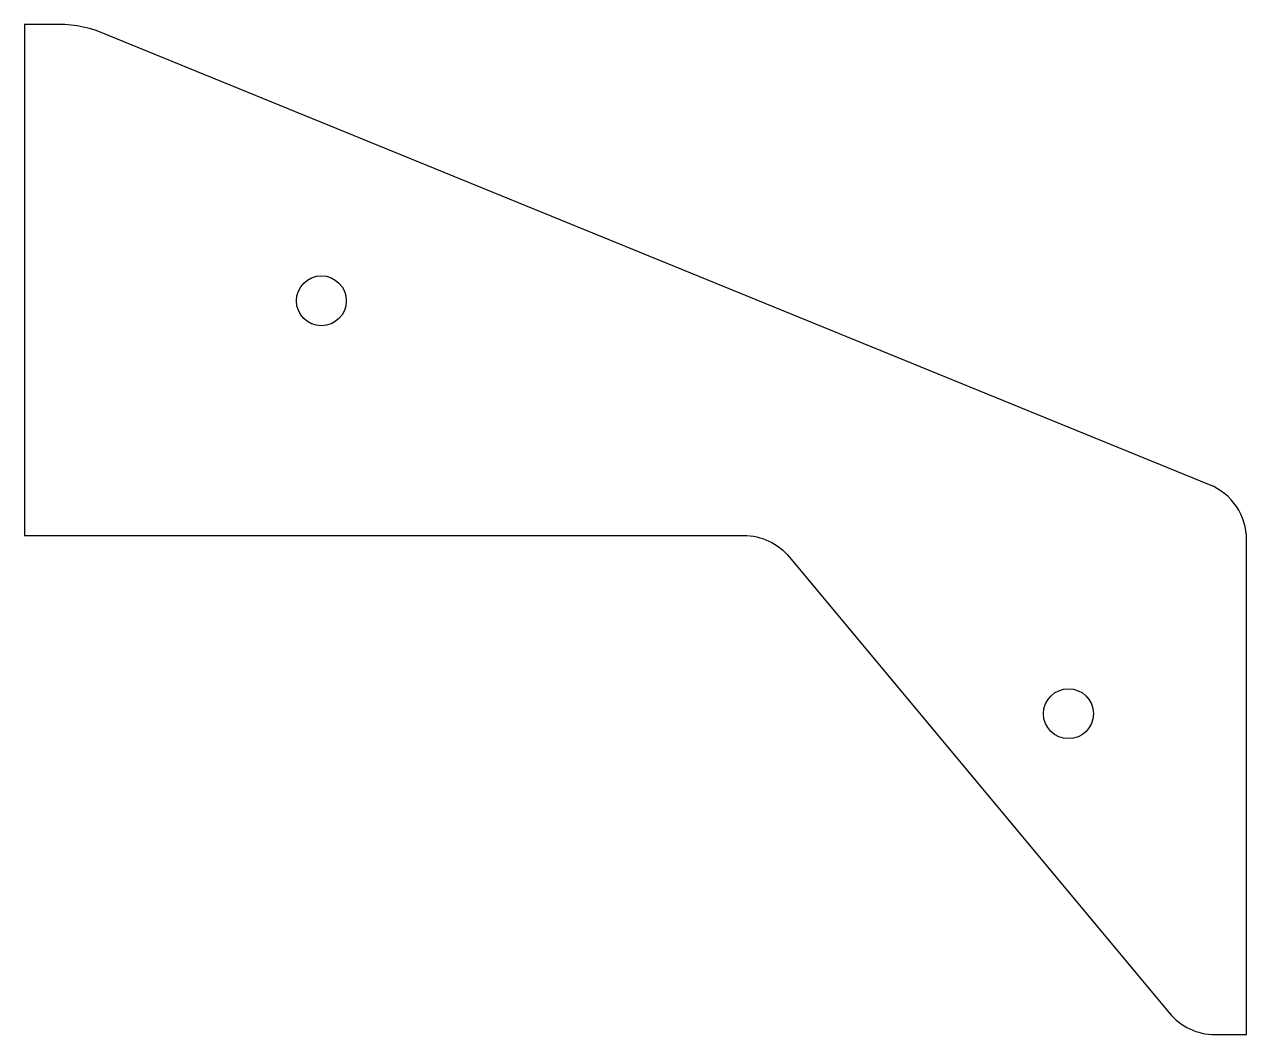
# Model space of a CAD drawing. Extents: x 0 to 103, y -42 to 43.
import ezdxf

# ---------------------------------------------------------------- set-up
doc = ezdxf.new("R2010")
doc.units = 0

msp = doc.modelspace()

# ---------------------------------------------------------------- linework, layer by layer
at = {"layer": '1'}
msp.add_lwpolyline([(102.9, -0.36, 0.304845), (99.79, 4.27), (6.95, 42.13, 0.10549), (2.87, 43), (0, 43), (0, 0), (60.56, 0, -0.222585), (64.4, -1.8), (96.4, -40.2, 0.222585), (100.24, -42), (102.9, -42)], format="xyb", close=True, dxfattribs=at)
for centre in [(25, 19.75), (87.9, -15)]:
    msp.add_circle(centre, 2.1, dxfattribs=at)

doc.saveas('drawing.dxf')
